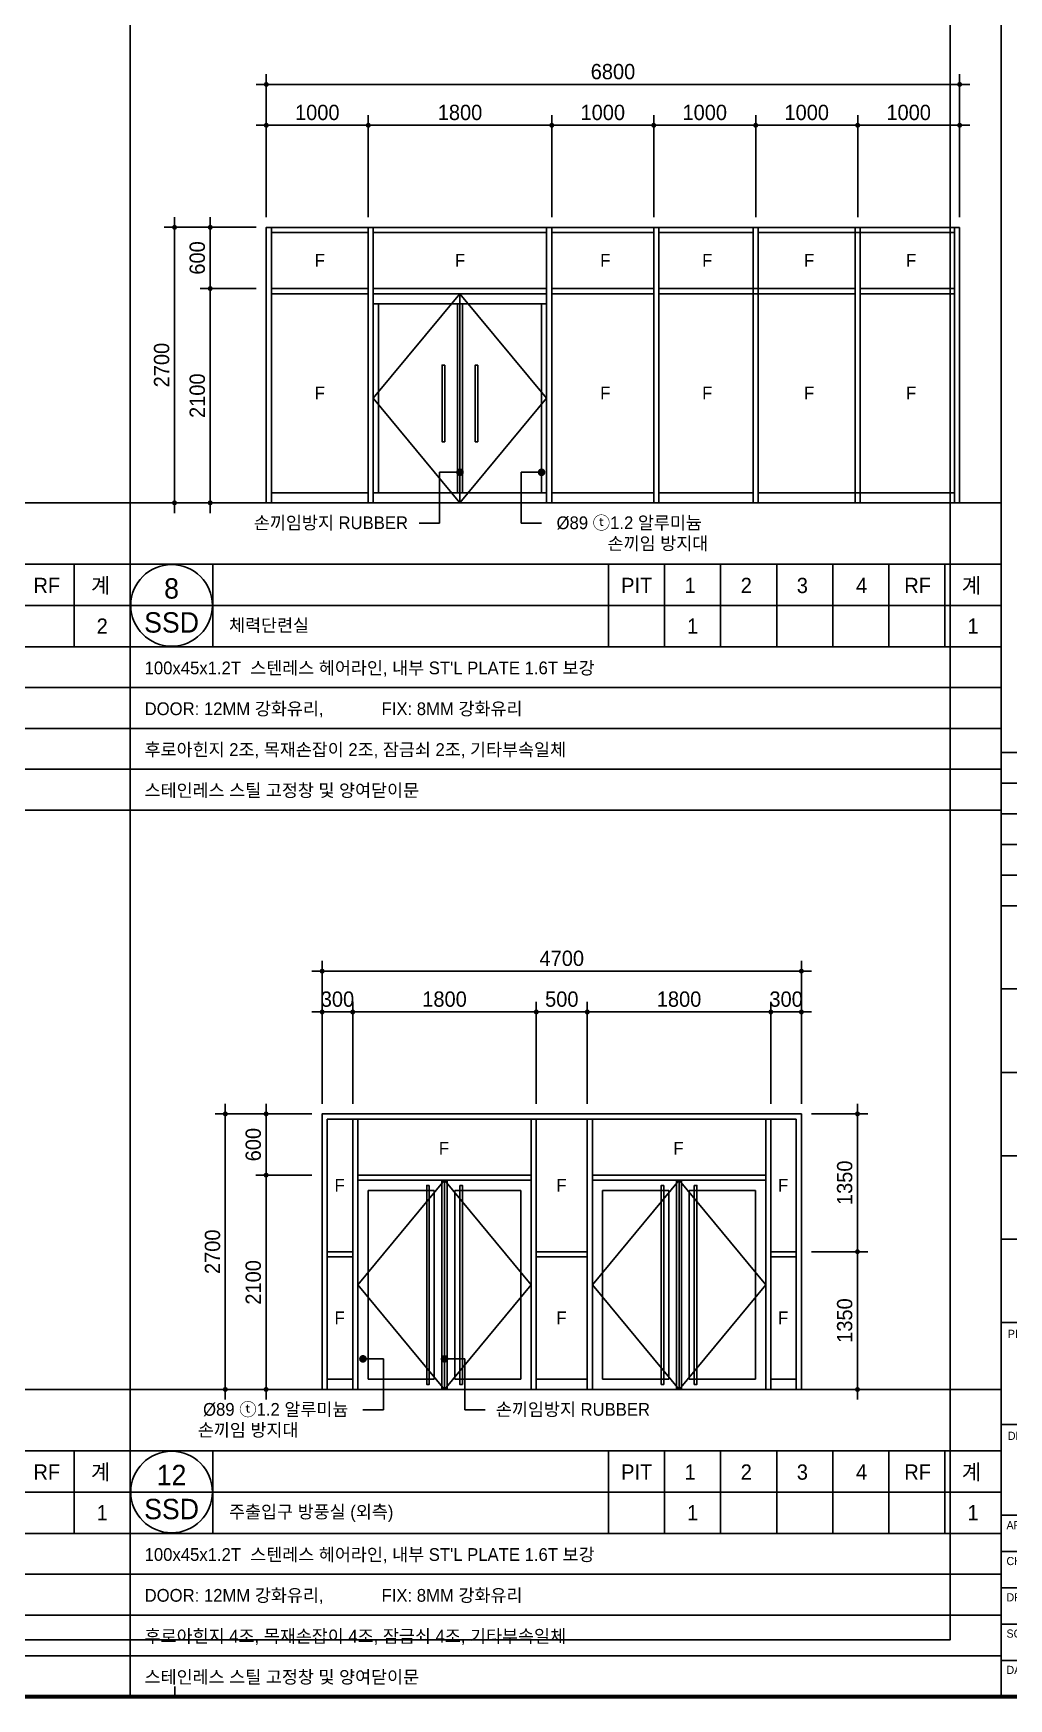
# Model space of a CAD drawing. Extents: x -25535497 to -25216507, y 8041684 to 8103002.
# Drawn here: x -25378057 to -25368491, y 8058811 to 8075131 of the extents above; entities that cross this region are included whole.
import ezdxf
from ezdxf.enums import TextEntityAlignment as Align

# ---------------------------------------------------------------- set-up
doc = ezdxf.new("R2010")
doc.units = 0
doc.header["$MEASUREMENT"] = 0
doc.linetypes.add('DASHDOT', pattern=[22, 20, -1, 0, -1])
doc.layers.get('Defpoints').update_dxf_attribs({"color": 45})
for name, color, linetype in [('0_form', 8, 'Continuous'), ('0_SYM', 7, 'Continuous'), ('A_WID', 4, 'Continuous'), ('DIM', 7, 'Continuous'), ('FIN', 6, 'Continuous'), ('KMS_SHEET$0$form', 7, 'Continuous'), ('KMS_SHEET$0$TEXT', 7, 'Continuous'), ('SHT', 7, 'Continuous'), ('SYM', 7, 'Continuous'), ('text', 7, 'Continuous')]:
    doc.layers.add(name, color=color, linetype=linetype)
doc.styles.add('KMS_SHEET$0$돋움', font='')
doc.styles.add('songdoh', font='')
doc.styles.add('돋움', font='')
doc.styles.get('KMS_SHEET$0$돋움').set_extended_font_data('Dotum')
doc.styles.get('songdoh').set_extended_font_data('Dotum')
doc.styles.get('돋움').set_extended_font_data('Dotum')
doc.dimstyles.new('DONGWOO', dxfattribs={"dimscale": 300, "dimtxt": 3, "dimasz": 1, "dimexe": 2, "dimexo": 2, "dimgap": 1, "dimtad": 1, "dimdec": 0, "dimzin": 11, "dimdsep": 46, "dimtxsty": 'songdoh', "dimblk": 'DOT-6', "dimcen": 2, "dimdle": 2, "dimclrd": 256, "dimclre": 256, "dimclrt": 3, "dimadec": 0, "dimazin": 0, "dimtfac": 1, "dimtdec": 0, "dimtix": 1, "dimtmove": 2, "dimatfit": 3, "dimldrblk": 'DOT', "dimfxl": 2, "dimtolj": 1, "dimtzin": 11, "dimarcsym": 0})

# ---------------------------------------------------------------- blocks, each defined once
blk = doc.blocks.new('KMS_SHEET$0$김천 도면폼(XR)')
at = {"color": 1}
blk.add_line((75242, 10507), (75242, 58666), dxfattribs=at)
for p, q in [((75242, 21666), (83232, 21666)), ((75242, 21066), (83232, 21066)), ((75242, 20466), (83232, 20466)), ((75242, 19866), (83232, 19866)), ((75242, 19266), (83232, 19266))]:
    blk.add_line(p, q)
at = {"color": 2}
blk.add_line((83232, 18666), (75242, 18666), dxfattribs=at)
at = {"color": 55}
blk.add_line((59055, 3218), (59055, 3380), dxfattribs=at)
at = {"color": 2, "const_width": 79.9}
blk.add_lwpolyline([(83232, 3182), (4501, 3182), (4501, 58666), (83232, 58666)], close=True, dxfattribs=at)
at = {"color": 2}
for points in [[(75242, 10507), (75242, 18666)], [(75242, 3182), (75242, 10507), (83232, 10507)], [(75242, 8509), (83232, 8509)], [(75242, 6734), (83232, 6734)]]:
    blk.add_lwpolyline(points, dxfattribs=at)
at = {"layer": 'Defpoints', "ltscale": 2}
blk.add_lwpolyline([(5500, 57780), (74243, 57780), (74243, 4293), (5500, 4293)], close=True, dxfattribs=at)
at = {"layer": 'KMS_SHEET$0$form', "color": 1}
for p, q in [((75242, 18666), (83232, 18666)), ((83232, 18666), (75242, 18666)), ((75242, 18666), (83232, 18666)), ((75242, 18666), (83232, 18666)), ((75242, 6023), (79148, 6023)), ((75242, 5313), (79148, 5313)), ((75242, 4603), (79148, 4603)), ((75242, 3893), (79148, 3893))]:
    blk.add_line(p, q, dxfattribs=at)
for points in [[(83232, 17035), (75242, 17035)], [(83232, 15403), (75242, 15403)], [(83232, 13771), (75242, 13771)], [(83232, 12139), (75242, 12139)]]:
    blk.add_lwpolyline(points, dxfattribs=at)
at = {"layer": 'KMS_SHEET$0$TEXT', "style": 'KMS_SHEET$0$돋움'}
for s, height, p in [('PROJECT TITLE', 159.81, (75375, 10205)), ('DRAWING TITLE', 159.81, (75375, 8208)), ('APPROVAL', 159.8, (75348, 6458)), ('CHECK', 159.8, (75348, 5757)), ('DRAWING', 159.8, (75348, 5047)), ('SCALE', 159.8, (75348, 4337)), ('DATE', 159.8, (75348, 3626))]:
    blk.add_text(s, height=height, dxfattribs=at).set_placement(p)
blk = doc.blocks.new('KMS_SHEET', base_point=(2746843.44, 1131951.81))
at = {"xscale": 0.0100119047570738, "yscale": 0.0100119047570738, "zscale": 0.0100119047570738}
blk.add_blockref('KMS_SHEET$0$김천 도면폼(XR)', (2746832.63, 1131939.2), dxfattribs=at)
blk = doc.blocks.new('창호표')
at = {"layer": '0_form', "color": 3}
for p, q in [((0, 278), (8540, 278)), ((0, -6000), (8540, -6000)), ((0, -8410), (8540, -8410))]:
    blk.add_line(p, q, dxfattribs=at)
at = {"layer": '0_form', "color": 7}
for p, q in [((0, 278), (0, -8410)), ((8540, 278), (8540, -8410)), ((4690, -6000), (4690, -6810)), ((5240, -6000), (5240, -6810)), ((5790, -6000), (5790, -6810)), ((6340, -6000), (6340, -6810)), ((6890, -6000), (6890, -6810)), ((7440, -6000), (7440, -6810)), ((7990, -6000), (7990, -6810)), ((0, -6405), (8540, -6405)), ((0, -6810), (8540, -6810)), ((0, -7210), (8540, -7210)), ((0, -7610), (8540, -7610)), ((0, -8010), (8540, -8010))]:
    blk.add_line(p, q, dxfattribs=at)
at = {"layer": '0_form', "color": 1, "linetype": 'DASHDOT'}
blk.add_line((0, -5400), (8540, -5400), dxfattribs=at)
at = {"layer": '0_form'}
blk.add_line((810, -6000), (810, -6810), dxfattribs=at)
at = {"layer": '0_form', "color": 3, "style": '돋움'}
for s, p in [('PIT', (4967, -6284)), ('4', (7172, -6284)), ('RF', (7722, -6284))]:
    blk.add_text(s, height=150, dxfattribs=at).set_placement(p, align=Align.CENTER)
for s, p in [('1', (5437, -6284)), ('2', (5987, -6284)), ('3', (6537, -6284)), ('계', (8155, -6284))]:
    blk.add_text(s, height=150, dxfattribs=at).set_placement(p)
blk = doc.blocks.new('DOOR')
at = {"color": 0}
blk.add_line((-44282, 44513), (-45482, 44513), dxfattribs=at)
at = {"color": 0, "linetype": 'Continuous'}
blk.add_circle((-44882, 44513), 600, dxfattribs=at)
at = {"layer": 'Defpoints', "style": '돋움', "width": 0.8}
blk.add_attdef('크기', text='', height=169, dxfattribs=at).set_placement((-44882, 44513), align=Align.MIDDLE_CENTER)
at = {"layer": 'SYM', "color": 3, "style": 'songdoh'}
for tag, p in [('번호', (-44882, 44763)), ('종류', (-44882, 44263))]:
    blk.add_attdef(tag, text='', height=300, dxfattribs=at).set_placement(p, align=Align.MIDDLE_CENTER)
blk = doc.blocks.new('_Dot')
at = {"color": 0, "linetype": 'ByBlock', "lineweight": -2}
blk.add_line((-0.5, 0), (-1, 0), dxfattribs=at)
at = {"color": 0, "linetype": 'ByBlock', "const_width": 0.5}
blk.add_lwpolyline([(-0.25, 0, 1), (0.25, 0, 1)], format="xyb", close=True, dxfattribs=at)
blk = doc.blocks.new('DOT-6')
at = {"layer": 'DIM', "color": 7, "ltscale": 0.5}
blk.add_line((2, 0), (-2, 0), dxfattribs=at)
at = {"layer": 'DIM', "color": 7, "ltscale": 0.5, "xscale": 0.9680000000043946, "yscale": 0.9680000000043946, "zscale": 0.9680000000043946}
blk.add_blockref('_Dot', (0, 0), dxfattribs=at)
blk = doc.blocks.new('*D113')
at = {"layer": 'Defpoints', "color": 0, "linetype": 'Continuous'}
for p in [(-25375774, 8063942), (-25375224, 8063942), (-25375224, 8061842)]:
    blk.add_point(p, dxfattribs=at)
at = {"layer": 'DIM', "linetype": 'Continuous', "lineweight": -2}
for p, q in [((-25375324, 8063942), (-25375874, 8063942)), ((-25375774, 8061892), (-25375774, 8063892)), ((-25375324, 8061842), (-25375874, 8061842))]:
    blk.add_line(p, q, dxfattribs=at)
at = {"layer": 'DIM', "linetype": 'Continuous', "lineweight": -2, "xscale": 50, "yscale": 50, "zscale": 50}
for p, rotation in [((-25375774, 8063942), 90), ((-25375774, 8061842), 270)]:
    blk.add_blockref('DOT-6', p, dxfattribs=dict(at, rotation=rotation))
at = {"layer": 'DIM', "color": 3, "linetype": 'Continuous', "insert": (-25375899, 8062891), "char_height": 150, "attachment_point": 5, "rotation": 90, "style": 'songdoh'}
blk.add_mtext('\\A1;2100', dxfattribs=at)
blk = doc.blocks.new('*D114')
at = {"layer": 'Defpoints', "color": 0, "linetype": 'Continuous'}
for p in [(-25375774, 8064542), (-25375224, 8064542), (-25375224, 8063942)]:
    blk.add_point(p, dxfattribs=at)
at = {"layer": 'DIM', "linetype": 'Continuous', "lineweight": -2}
for p, q in [((-25375324, 8064542), (-25375874, 8064542)), ((-25375774, 8063992), (-25375774, 8064492)), ((-25375324, 8063942), (-25375874, 8063942))]:
    blk.add_line(p, q, dxfattribs=at)
at = {"layer": 'DIM', "linetype": 'Continuous', "lineweight": -2, "xscale": 50, "yscale": 50, "zscale": 50}
for p, rotation in [((-25375774, 8064542), 90), ((-25375774, 8063942), 270)]:
    blk.add_blockref('DOT-6', p, dxfattribs=dict(at, rotation=rotation))
at = {"layer": 'DIM', "color": 3, "linetype": 'Continuous', "insert": (-25375899, 8064241), "char_height": 150, "attachment_point": 5, "rotation": 90, "style": 'songdoh'}
blk.add_mtext('\\A1;600', dxfattribs=at)
blk = doc.blocks.new('*D115')
at = {"layer": 'Defpoints', "color": 0, "linetype": 'Continuous'}
for p in [(-25376174, 8064542), (-25375224, 8064542), (-25375224, 8061842)]:
    blk.add_point(p, dxfattribs=at)
at = {"layer": 'DIM', "linetype": 'Continuous', "lineweight": -2}
for p, q in [((-25375324, 8064542), (-25376274, 8064542)), ((-25376174, 8061892), (-25376174, 8064492)), ((-25375324, 8061842), (-25376274, 8061842))]:
    blk.add_line(p, q, dxfattribs=at)
at = {"layer": 'DIM', "linetype": 'Continuous', "lineweight": -2, "xscale": 50, "yscale": 50, "zscale": 50}
for p, rotation in [((-25376174, 8064542), 90), ((-25376174, 8061842), 270)]:
    blk.add_blockref('DOT-6', p, dxfattribs=dict(at, rotation=rotation))
at = {"layer": 'DIM', "color": 3, "linetype": 'Continuous', "insert": (-25376299, 8063191), "char_height": 150, "attachment_point": 5, "rotation": 90, "style": 'songdoh'}
blk.add_mtext('\\A1;2700', dxfattribs=at)
blk = doc.blocks.new('*D116')
at = {"layer": 'Defpoints', "color": 0, "linetype": 'Continuous'}
for p in [(-25375224, 8065541), (-25375224, 8064541), (-25374924, 8064541)]:
    blk.add_point(p, dxfattribs=at)
at = {"layer": 'DIM', "linetype": 'Continuous', "lineweight": -2}
for p, q in [((-25375224, 8064641), (-25375224, 8065641)), ((-25374924, 8064641), (-25374924, 8065641)), ((-25375274, 8065541), (-25375324, 8065541)), ((-25374924, 8065541), (-25375224, 8065541)), ((-25374874, 8065541), (-25374824, 8065541))]:
    blk.add_line(p, q, dxfattribs=at)
at = {"layer": 'DIM', "linetype": 'Continuous', "lineweight": -2, "xscale": 50, "yscale": 50, "zscale": 50}
blk.add_blockref('DOT-6', (-25375224, 8065541), dxfattribs=at)
at = {"layer": 'DIM', "linetype": 'Continuous', "lineweight": -2, "xscale": 50, "yscale": 50, "zscale": 50, "rotation": 180}
blk.add_blockref('DOT-6', (-25374924, 8065541), dxfattribs=at)
at = {"layer": 'DIM', "color": 3, "linetype": 'Continuous', "insert": (-25375074, 8065666), "char_height": 150, "attachment_point": 5, "style": 'songdoh'}
blk.add_mtext('\\A1;300', dxfattribs=at)
blk = doc.blocks.new('*D117')
at = {"layer": 'Defpoints', "color": 0, "linetype": 'Continuous'}
for p in [(-25374924, 8065541), (-25374924, 8064541), (-25373124, 8064541)]:
    blk.add_point(p, dxfattribs=at)
at = {"layer": 'DIM', "linetype": 'Continuous', "lineweight": -2}
for p, q in [((-25374924, 8064641), (-25374924, 8065641)), ((-25373124, 8064641), (-25373124, 8065641)), ((-25373174, 8065541), (-25374874, 8065541))]:
    blk.add_line(p, q, dxfattribs=at)
at = {"layer": 'DIM', "linetype": 'Continuous', "lineweight": -2, "xscale": 50, "yscale": 50, "zscale": 50, "rotation": 180}
blk.add_blockref('DOT-6', (-25374924, 8065541), dxfattribs=at)
at = {"layer": 'DIM', "linetype": 'Continuous', "lineweight": -2, "xscale": 50, "yscale": 50, "zscale": 50}
blk.add_blockref('DOT-6', (-25373124, 8065541), dxfattribs=at)
at = {"layer": 'DIM', "color": 3, "linetype": 'Continuous', "insert": (-25374024, 8065666), "char_height": 150, "attachment_point": 5, "style": 'songdoh'}
blk.add_mtext('\\A1;1800', dxfattribs=at)
blk = doc.blocks.new('*D118')
at = {"layer": 'Defpoints', "color": 0, "linetype": 'Continuous'}
for p in [(-25372624, 8065541), (-25373124, 8064541), (-25372624, 8064541)]:
    blk.add_point(p, dxfattribs=at)
at = {"layer": 'DIM', "linetype": 'Continuous', "lineweight": -2}
for p, q in [((-25373124, 8064641), (-25373124, 8065641)), ((-25372624, 8064641), (-25372624, 8065641)), ((-25373074, 8065541), (-25372674, 8065541))]:
    blk.add_line(p, q, dxfattribs=at)
at = {"layer": 'DIM', "linetype": 'Continuous', "lineweight": -2, "xscale": 50, "yscale": 50, "zscale": 50, "rotation": 180}
blk.add_blockref('DOT-6', (-25373124, 8065541), dxfattribs=at)
at = {"layer": 'DIM', "linetype": 'Continuous', "lineweight": -2, "xscale": 50, "yscale": 50, "zscale": 50}
blk.add_blockref('DOT-6', (-25372624, 8065541), dxfattribs=at)
at = {"layer": 'DIM', "color": 3, "linetype": 'Continuous', "insert": (-25372874, 8065666), "char_height": 150, "attachment_point": 5, "style": 'songdoh'}
blk.add_mtext('\\A1;500', dxfattribs=at)
blk = doc.blocks.new('*D119')
at = {"layer": 'Defpoints', "color": 0, "linetype": 'Continuous'}
for p in [(-25375224, 8065941), (-25375224, 8064541), (-25370524, 8064541)]:
    blk.add_point(p, dxfattribs=at)
at = {"layer": 'DIM', "linetype": 'Continuous', "lineweight": -2}
for p, q in [((-25375224, 8064641), (-25375224, 8066041)), ((-25370574, 8065941), (-25375174, 8065941)), ((-25370524, 8064641), (-25370524, 8066041))]:
    blk.add_line(p, q, dxfattribs=at)
at = {"layer": 'DIM', "linetype": 'Continuous', "lineweight": -2, "xscale": 50, "yscale": 50, "zscale": 50, "rotation": 180}
blk.add_blockref('DOT-6', (-25375224, 8065941), dxfattribs=at)
at = {"layer": 'DIM', "linetype": 'Continuous', "lineweight": -2, "xscale": 50, "yscale": 50, "zscale": 50}
blk.add_blockref('DOT-6', (-25370524, 8065941), dxfattribs=at)
at = {"layer": 'DIM', "color": 3, "linetype": 'Continuous', "insert": (-25372874, 8066066), "char_height": 150, "attachment_point": 5, "style": 'songdoh'}
blk.add_mtext('\\A1;4700', dxfattribs=at)
blk = doc.blocks.new('*D120')
at = {"layer": 'Defpoints', "color": 0, "linetype": 'Continuous'}
for p in [(-25370524, 8065541), (-25370824, 8064541), (-25370524, 8064541)]:
    blk.add_point(p, dxfattribs=at)
at = {"layer": 'DIM', "linetype": 'Continuous', "lineweight": -2}
for p, q in [((-25370824, 8064641), (-25370824, 8065641)), ((-25370524, 8064641), (-25370524, 8065641)), ((-25370874, 8065541), (-25370924, 8065541)), ((-25370824, 8065541), (-25370524, 8065541)), ((-25370474, 8065541), (-25370424, 8065541))]:
    blk.add_line(p, q, dxfattribs=at)
at = {"layer": 'DIM', "linetype": 'Continuous', "lineweight": -2, "xscale": 50, "yscale": 50, "zscale": 50}
blk.add_blockref('DOT-6', (-25370824, 8065541), dxfattribs=at)
at = {"layer": 'DIM', "linetype": 'Continuous', "lineweight": -2, "xscale": 50, "yscale": 50, "zscale": 50, "rotation": 180}
blk.add_blockref('DOT-6', (-25370524, 8065541), dxfattribs=at)
at = {"layer": 'DIM', "color": 3, "linetype": 'Continuous', "insert": (-25370674, 8065666), "char_height": 150, "attachment_point": 5, "style": 'songdoh'}
blk.add_mtext('\\A1;300', dxfattribs=at)
blk = doc.blocks.new('*D121')
at = {"layer": 'Defpoints', "color": 0, "linetype": 'Continuous'}
for p in [(-25370824, 8065541), (-25372624, 8064541), (-25370824, 8064541)]:
    blk.add_point(p, dxfattribs=at)
at = {"layer": 'DIM', "linetype": 'Continuous', "lineweight": -2}
for p, q in [((-25372624, 8064641), (-25372624, 8065641)), ((-25370824, 8064641), (-25370824, 8065641)), ((-25372574, 8065541), (-25370874, 8065541))]:
    blk.add_line(p, q, dxfattribs=at)
at = {"layer": 'DIM', "linetype": 'Continuous', "lineweight": -2, "xscale": 50, "yscale": 50, "zscale": 50, "rotation": 180}
blk.add_blockref('DOT-6', (-25372624, 8065541), dxfattribs=at)
at = {"layer": 'DIM', "linetype": 'Continuous', "lineweight": -2, "xscale": 50, "yscale": 50, "zscale": 50}
blk.add_blockref('DOT-6', (-25370824, 8065541), dxfattribs=at)
at = {"layer": 'DIM', "color": 3, "linetype": 'Continuous', "insert": (-25371724, 8065666), "char_height": 150, "attachment_point": 5, "style": 'songdoh'}
blk.add_mtext('\\A1;1800', dxfattribs=at)
blk = doc.blocks.new('*D122')
at = {"layer": 'Defpoints', "color": 0, "linetype": 'Continuous'}
for p in [(-25370524, 8063192), (-25369974, 8063192), (-25370525, 8061842)]:
    blk.add_point(p, dxfattribs=at)
at = {"layer": 'DIM', "linetype": 'Continuous', "lineweight": -2}
for p, q in [((-25370424, 8063192), (-25369874, 8063192)), ((-25369974, 8061892), (-25369974, 8063142)), ((-25370425, 8061842), (-25369874, 8061842))]:
    blk.add_line(p, q, dxfattribs=at)
at = {"layer": 'DIM', "linetype": 'Continuous', "lineweight": -2, "xscale": 50, "yscale": 50, "zscale": 50}
for p, rotation in [((-25369974, 8063192), 90), ((-25369974, 8061842), 270)]:
    blk.add_blockref('DOT-6', p, dxfattribs=dict(at, rotation=rotation))
at = {"layer": 'DIM', "color": 3, "linetype": 'Continuous', "insert": (-25370099, 8062517), "char_height": 150, "attachment_point": 5, "rotation": 90, "style": 'songdoh'}
blk.add_mtext('\\A1;1350', dxfattribs=at)
blk = doc.blocks.new('*D123')
at = {"layer": 'Defpoints', "color": 0, "linetype": 'Continuous'}
for p in [(-25370524, 8064542), (-25369974, 8064542), (-25370524, 8063192)]:
    blk.add_point(p, dxfattribs=at)
at = {"layer": 'DIM', "linetype": 'Continuous', "lineweight": -2}
for p, q in [((-25370424, 8064542), (-25369874, 8064542)), ((-25369974, 8063242), (-25369974, 8064492)), ((-25370424, 8063192), (-25369874, 8063192))]:
    blk.add_line(p, q, dxfattribs=at)
at = {"layer": 'DIM', "linetype": 'Continuous', "lineweight": -2, "xscale": 50, "yscale": 50, "zscale": 50}
for p, rotation in [((-25369974, 8064542), 90), ((-25369974, 8063192), 270)]:
    blk.add_blockref('DOT-6', p, dxfattribs=dict(at, rotation=rotation))
at = {"layer": 'DIM', "color": 3, "linetype": 'Continuous', "insert": (-25370099, 8063867), "char_height": 150, "attachment_point": 5, "rotation": 90, "style": 'songdoh'}
blk.add_mtext('\\A1;1350', dxfattribs=at)
blk = doc.blocks.new('*D159')
at = {"layer": 'Defpoints', "color": 0, "linetype": 'Continuous'}
for p in [(-25368972, 8074630), (-25375772, 8073230), (-25368972, 8073230)]:
    blk.add_point(p, dxfattribs=at)
at = {"layer": 'DIM', "linetype": 'Continuous', "lineweight": -2}
for p, q in [((-25375772, 8073330), (-25375772, 8074730)), ((-25368972, 8073330), (-25368972, 8074730)), ((-25375722, 8074630), (-25369022, 8074630))]:
    blk.add_line(p, q, dxfattribs=at)
at = {"layer": 'DIM', "linetype": 'Continuous', "lineweight": -2, "xscale": 50, "yscale": 50, "zscale": 50, "rotation": 180}
blk.add_blockref('DOT-6', (-25375772, 8074630), dxfattribs=at)
at = {"layer": 'DIM', "linetype": 'Continuous', "lineweight": -2, "xscale": 50, "yscale": 50, "zscale": 50}
blk.add_blockref('DOT-6', (-25368972, 8074630), dxfattribs=at)
at = {"layer": 'DIM', "color": 3, "linetype": 'Continuous', "insert": (-25372372, 8074755), "char_height": 150, "attachment_point": 5, "style": 'songdoh'}
blk.add_mtext('\\A1;6800', dxfattribs=at)
blk = doc.blocks.new('*D160')
at = {"layer": 'Defpoints', "color": 0, "linetype": 'Continuous'}
for p in [(-25375772, 8074230), (-25375772, 8073230), (-25374772, 8073230)]:
    blk.add_point(p, dxfattribs=at)
at = {"layer": 'DIM', "linetype": 'Continuous', "lineweight": -2}
for p, q in [((-25375772, 8073330), (-25375772, 8074330)), ((-25374822, 8074230), (-25375722, 8074230)), ((-25374772, 8073330), (-25374772, 8074330))]:
    blk.add_line(p, q, dxfattribs=at)
at = {"layer": 'DIM', "linetype": 'Continuous', "lineweight": -2, "xscale": 50, "yscale": 50, "zscale": 50, "rotation": 180}
blk.add_blockref('DOT-6', (-25375772, 8074230), dxfattribs=at)
at = {"layer": 'DIM', "linetype": 'Continuous', "lineweight": -2, "xscale": 50, "yscale": 50, "zscale": 50}
blk.add_blockref('DOT-6', (-25374772, 8074230), dxfattribs=at)
at = {"layer": 'DIM', "color": 3, "linetype": 'Continuous', "insert": (-25375272, 8074355), "char_height": 150, "attachment_point": 5, "style": 'songdoh'}
blk.add_mtext('\\A1;1000', dxfattribs=at)
blk = doc.blocks.new('*D161')
at = {"layer": 'Defpoints', "color": 0, "linetype": 'Continuous'}
for p in [(-25374772, 8074230), (-25374772, 8073230), (-25372972, 8073230)]:
    blk.add_point(p, dxfattribs=at)
at = {"layer": 'DIM', "linetype": 'Continuous', "lineweight": -2}
for p, q in [((-25374772, 8073330), (-25374772, 8074330)), ((-25373022, 8074230), (-25374722, 8074230)), ((-25372972, 8073330), (-25372972, 8074330))]:
    blk.add_line(p, q, dxfattribs=at)
at = {"layer": 'DIM', "linetype": 'Continuous', "lineweight": -2, "xscale": 50, "yscale": 50, "zscale": 50, "rotation": 180}
blk.add_blockref('DOT-6', (-25374772, 8074230), dxfattribs=at)
at = {"layer": 'DIM', "linetype": 'Continuous', "lineweight": -2, "xscale": 50, "yscale": 50, "zscale": 50}
blk.add_blockref('DOT-6', (-25372972, 8074230), dxfattribs=at)
at = {"layer": 'DIM', "color": 3, "linetype": 'Continuous', "insert": (-25373872, 8074355), "char_height": 150, "attachment_point": 5, "style": 'songdoh'}
blk.add_mtext('\\A1;1800', dxfattribs=at)
blk = doc.blocks.new('*D162')
at = {"layer": 'Defpoints', "color": 0, "linetype": 'Continuous'}
for p in [(-25371972, 8074230), (-25372972, 8073230), (-25371972, 8073230)]:
    blk.add_point(p, dxfattribs=at)
at = {"layer": 'DIM', "linetype": 'Continuous', "lineweight": -2}
for p, q in [((-25372972, 8073330), (-25372972, 8074330)), ((-25372922, 8074230), (-25372022, 8074230)), ((-25371972, 8073330), (-25371972, 8074330))]:
    blk.add_line(p, q, dxfattribs=at)
at = {"layer": 'DIM', "linetype": 'Continuous', "lineweight": -2, "xscale": 50, "yscale": 50, "zscale": 50, "rotation": 180}
blk.add_blockref('DOT-6', (-25372972, 8074230), dxfattribs=at)
at = {"layer": 'DIM', "linetype": 'Continuous', "lineweight": -2, "xscale": 50, "yscale": 50, "zscale": 50}
blk.add_blockref('DOT-6', (-25371972, 8074230), dxfattribs=at)
at = {"layer": 'DIM', "color": 3, "linetype": 'Continuous', "insert": (-25372472, 8074355), "char_height": 150, "attachment_point": 5, "style": 'songdoh'}
blk.add_mtext('\\A1;1000', dxfattribs=at)
blk = doc.blocks.new('*D163')
at = {"layer": 'Defpoints', "color": 0, "linetype": 'Continuous'}
for p in [(-25376322, 8072630), (-25375772, 8072630), (-25375772, 8070530)]:
    blk.add_point(p, dxfattribs=at)
at = {"layer": 'DIM', "linetype": 'Continuous', "lineweight": -2}
for p, q in [((-25375872, 8072630), (-25376422, 8072630)), ((-25376322, 8070580), (-25376322, 8072580)), ((-25375872, 8070530), (-25376422, 8070530))]:
    blk.add_line(p, q, dxfattribs=at)
at = {"layer": 'DIM', "linetype": 'Continuous', "lineweight": -2, "xscale": 50, "yscale": 50, "zscale": 50}
for p, rotation in [((-25376322, 8072630), 90), ((-25376322, 8070530), 270)]:
    blk.add_blockref('DOT-6', p, dxfattribs=dict(at, rotation=rotation))
at = {"layer": 'DIM', "color": 3, "linetype": 'Continuous', "insert": (-25376448, 8071580), "char_height": 150, "attachment_point": 5, "rotation": 90, "style": 'songdoh'}
blk.add_mtext('\\A1;2100', dxfattribs=at)
blk = doc.blocks.new('*D164')
at = {"layer": 'Defpoints', "color": 0, "linetype": 'Continuous'}
for p in [(-25376322, 8073230), (-25375772, 8073230), (-25375772, 8072630)]:
    blk.add_point(p, dxfattribs=at)
at = {"layer": 'DIM', "linetype": 'Continuous', "lineweight": -2}
for p, q in [((-25375872, 8073230), (-25376422, 8073230)), ((-25376322, 8072680), (-25376322, 8073180)), ((-25375872, 8072630), (-25376422, 8072630))]:
    blk.add_line(p, q, dxfattribs=at)
at = {"layer": 'DIM', "linetype": 'Continuous', "lineweight": -2, "xscale": 50, "yscale": 50, "zscale": 50}
for p, rotation in [((-25376322, 8073230), 90), ((-25376322, 8072630), 270)]:
    blk.add_blockref('DOT-6', p, dxfattribs=dict(at, rotation=rotation))
at = {"layer": 'DIM', "color": 3, "linetype": 'Continuous', "insert": (-25376448, 8072930), "char_height": 150, "attachment_point": 5, "rotation": 90, "style": 'songdoh'}
blk.add_mtext('\\A1;600', dxfattribs=at)
blk = doc.blocks.new('*D165')
at = {"layer": 'Defpoints', "color": 0, "linetype": 'Continuous'}
for p in [(-25371972, 8074230), (-25371972, 8073230), (-25370972, 8073230)]:
    blk.add_point(p, dxfattribs=at)
at = {"layer": 'DIM', "linetype": 'Continuous', "lineweight": -2}
for p, q in [((-25371972, 8073330), (-25371972, 8074330)), ((-25371022, 8074230), (-25371922, 8074230)), ((-25370972, 8073330), (-25370972, 8074330))]:
    blk.add_line(p, q, dxfattribs=at)
at = {"layer": 'DIM', "linetype": 'Continuous', "lineweight": -2, "xscale": 50, "yscale": 50, "zscale": 50, "rotation": 180}
blk.add_blockref('DOT-6', (-25371972, 8074230), dxfattribs=at)
at = {"layer": 'DIM', "linetype": 'Continuous', "lineweight": -2, "xscale": 50, "yscale": 50, "zscale": 50}
blk.add_blockref('DOT-6', (-25370972, 8074230), dxfattribs=at)
at = {"layer": 'DIM', "color": 3, "linetype": 'Continuous', "insert": (-25371472, 8074355), "char_height": 150, "attachment_point": 5, "style": 'songdoh'}
blk.add_mtext('\\A1;1000', dxfattribs=at)
blk = doc.blocks.new('*D166')
at = {"layer": 'Defpoints', "color": 0, "linetype": 'Continuous'}
for p in [(-25370972, 8074230), (-25370972, 8073230), (-25369972, 8073230)]:
    blk.add_point(p, dxfattribs=at)
at = {"layer": 'DIM', "linetype": 'Continuous', "lineweight": -2}
for p, q in [((-25370972, 8073330), (-25370972, 8074330)), ((-25370022, 8074230), (-25370922, 8074230)), ((-25369972, 8073330), (-25369972, 8074330))]:
    blk.add_line(p, q, dxfattribs=at)
at = {"layer": 'DIM', "linetype": 'Continuous', "lineweight": -2, "xscale": 50, "yscale": 50, "zscale": 50, "rotation": 180}
blk.add_blockref('DOT-6', (-25370972, 8074230), dxfattribs=at)
at = {"layer": 'DIM', "linetype": 'Continuous', "lineweight": -2, "xscale": 50, "yscale": 50, "zscale": 50}
blk.add_blockref('DOT-6', (-25369972, 8074230), dxfattribs=at)
at = {"layer": 'DIM', "color": 3, "linetype": 'Continuous', "insert": (-25370472, 8074355), "char_height": 150, "attachment_point": 5, "style": 'songdoh'}
blk.add_mtext('\\A1;1000', dxfattribs=at)
blk = doc.blocks.new('*D167')
at = {"layer": 'Defpoints', "color": 0, "linetype": 'Continuous'}
for p in [(-25368972, 8074230), (-25369972, 8073230), (-25368972, 8073230)]:
    blk.add_point(p, dxfattribs=at)
at = {"layer": 'DIM', "linetype": 'Continuous', "lineweight": -2}
for p, q in [((-25369972, 8073330), (-25369972, 8074330)), ((-25369922, 8074230), (-25369022, 8074230)), ((-25368972, 8073330), (-25368972, 8074330))]:
    blk.add_line(p, q, dxfattribs=at)
at = {"layer": 'DIM', "linetype": 'Continuous', "lineweight": -2, "xscale": 50, "yscale": 50, "zscale": 50, "rotation": 180}
blk.add_blockref('DOT-6', (-25369972, 8074230), dxfattribs=at)
at = {"layer": 'DIM', "linetype": 'Continuous', "lineweight": -2, "xscale": 50, "yscale": 50, "zscale": 50}
blk.add_blockref('DOT-6', (-25368972, 8074230), dxfattribs=at)
at = {"layer": 'DIM', "color": 3, "linetype": 'Continuous', "insert": (-25369472, 8074355), "char_height": 150, "attachment_point": 5, "style": 'songdoh'}
blk.add_mtext('\\A1;1000', dxfattribs=at)
blk = doc.blocks.new('*D168')
at = {"layer": 'Defpoints', "color": 0, "linetype": 'Continuous'}
for p in [(-25376672, 8073230), (-25375772, 8073230), (-25375772, 8070530)]:
    blk.add_point(p, dxfattribs=at)
at = {"layer": 'DIM', "linetype": 'Continuous', "lineweight": -2}
for p, q in [((-25375872, 8073230), (-25376772, 8073230)), ((-25376672, 8070580), (-25376672, 8073180)), ((-25375872, 8070530), (-25376772, 8070530))]:
    blk.add_line(p, q, dxfattribs=at)
at = {"layer": 'DIM', "linetype": 'Continuous', "lineweight": -2, "xscale": 50, "yscale": 50, "zscale": 50}
for p, rotation in [((-25376672, 8073230), 90), ((-25376672, 8070530), 270)]:
    blk.add_blockref('DOT-6', p, dxfattribs=dict(at, rotation=rotation))
at = {"layer": 'DIM', "color": 3, "linetype": 'Continuous', "insert": (-25376798, 8071880), "char_height": 150, "attachment_point": 5, "rotation": 90, "style": 'songdoh'}
blk.add_mtext('\\A1;2700', dxfattribs=at)

msp = doc.modelspace()

# ---------------------------------------------------------------- linework, layer by layer
at = {"ltscale": 4}
for points in [[(-25368972.5, 8073229.6), (-25375772.5, 8073229.6), (-25375772.5, 8070529.6), (-25368972.5, 8070529.6)], [(-25375224.1, 8064541.5), (-25370524.1, 8064541.5), (-25370524.1, 8061841.5), (-25375224.1, 8061841.5)]]:
    msp.add_lwpolyline(points, close=True, dxfattribs=at)
at = {"layer": 'A_WID'}
for p, q in [((-25368972.5, 8073229.6), (-25375772.5, 8073229.6)), ((-25375772.5, 8070529.6), (-25375772.5, 8073229.6)), ((-25375722.5, 8070529.6), (-25375722.5, 8073229.6)), ((-25375722.5, 8073179.6), (-25374772.5, 8073179.6)), ((-25374772.5, 8073229.6), (-25374772.5, 8070529.6)), ((-25374722.5, 8070529.6), (-25374722.5, 8073229.6)), ((-25374722.5, 8073179.6), (-25373022.5, 8073179.6)), ((-25373022.5, 8073229.6), (-25373022.5, 8070529.6)), ((-25373022.5, 8073229.6), (-25373022.5, 8070529.6)), ((-25372972.5, 8073229.6), (-25372972.5, 8070529.6)), ((-25372972.5, 8070529.6), (-25372972.5, 8073229.6)), ((-25371972.5, 8073179.6), (-25372972.5, 8073179.6)), ((-25370997.5, 8073179.6), (-25371922.5, 8073179.6)), ((-25369022.5, 8073179.6), (-25370947.5, 8073179.6)), ((-25369022.5, 8070529.6), (-25369022.5, 8073229.6)), ((-25368972.5, 8070529.6), (-25368972.5, 8073229.6)), ((-25375722.5, 8072629.6), (-25374772.5, 8072629.6)), ((-25374722.5, 8072629.6), (-25373022.5, 8072629.6)), ((-25371972.5, 8072629.6), (-25372972.5, 8072629.6)), ((-25369997.5, 8072629.6), (-25371922.5, 8072629.6)), ((-25369022.5, 8072629.6), (-25369947.5, 8072629.6)), ((-25374772.5, 8072579.6), (-25375722.5, 8072579.6)), ((-25373022.5, 8072579.6), (-25374722.5, 8072579.6)), ((-25374722.5, 8072479.6), (-25373022.5, 8072479.6)), ((-25373872.5, 8072579.6), (-25373872.5, 8070529.6)), ((-25371972.5, 8072579.6), (-25372972.5, 8072579.6)), ((-25369997.5, 8072579.6), (-25371922.5, 8072579.6)), ((-25369022.5, 8072579.6), (-25369947.5, 8072579.6)), ((-25375722.5, 8070629.6), (-25374772.5, 8070629.6)), ((-25374722.5, 8070629.6), (-25373022.5, 8070629.6)), ((-25371972.5, 8070629.6), (-25372972.5, 8070629.6)), ((-25370997.5, 8070629.6), (-25371922.5, 8070629.6)), ((-25369022.5, 8070629.6), (-25370947.5, 8070629.6)), ((-25375772.5, 8070529.6), (-25368972.5, 8070529.6)), ((-25370574.1, 8064491.5), (-25375174.1, 8064491.5)), ((-25375174.1, 8064491.5), (-25375174.1, 8061841.5)), ((-25374924.1, 8064491.5), (-25374924.1, 8061841.5)), ((-25374874.1, 8064491.5), (-25374874.1, 8061841.5)), ((-25373174.1, 8064491.5), (-25373174.1, 8061841.5)), ((-25373124.1, 8064491.5), (-25373124.1, 8061841.5)), ((-25372624.1, 8064491.5), (-25372624.1, 8061841.5)), ((-25372574.1, 8064491.5), (-25372574.1, 8061841.5)), ((-25370874.1, 8064491.5), (-25370874.1, 8061841.5)), ((-25370824.1, 8064491.5), (-25370824.1, 8061841.5)), ((-25370574.1, 8061841.5), (-25370574.1, 8064491.5)), ((-25374874.1, 8063941.5), (-25373174.1, 8063941.5)), ((-25372574.1, 8063941.5), (-25370874.1, 8063941.5)), ((-25374874.1, 8063891.5), (-25373174.1, 8063891.5)), ((-25374774.1, 8063791.5), (-25374124.1, 8063791.5)), ((-25374774.1, 8063791.5), (-25374774.1, 8061941.5)), ((-25374124.1, 8063791.5), (-25374124.1, 8061941.5)), ((-25374024.1, 8063891.5), (-25374024.1, 8061841.5)), ((-25373924.1, 8063791.5), (-25373924.1, 8061941.5)), ((-25373924.1, 8063791.5), (-25373274.1, 8063791.5)), ((-25373274.1, 8063791.5), (-25373274.1, 8061941.5)), ((-25372574.1, 8063891.5), (-25370874.1, 8063891.5)), ((-25372474.1, 8063791.5), (-25371824.1, 8063791.5)), ((-25372474.1, 8063791.5), (-25372474.1, 8061941.5)), ((-25371824.1, 8063791.5), (-25371824.1, 8061941.5)), ((-25371724.1, 8063891.5), (-25371724.1, 8061841.5)), ((-25371624.1, 8063791.5), (-25371624.1, 8061941.5)), ((-25371624.1, 8063791.5), (-25370974.1, 8063791.5)), ((-25370974.1, 8063791.5), (-25370974.1, 8061941.5)), ((-25375174.1, 8061941.5), (-25374924.1, 8061941.5)), ((-25374774.1, 8061941.5), (-25374124.1, 8061941.5)), ((-25373924.1, 8061941.5), (-25373274.1, 8061941.5)), ((-25373124.1, 8061941.5), (-25372624.1, 8061941.5)), ((-25372474.1, 8061941.5), (-25371824.1, 8061941.5)), ((-25371624.1, 8061941.5), (-25370974.1, 8061941.5)), ((-25370824.1, 8061941.5), (-25370574.1, 8061941.5))]:
    msp.add_line(p, q, dxfattribs=at)
at = {"layer": 'A_WID', "ltscale": 4}
for p, q in [((-25371972.5, 8073229.6), (-25371972.5, 8070529.6)), ((-25371922.5, 8073229.6), (-25371922.5, 8070529.6)), ((-25370997.5, 8073229.6), (-25370997.5, 8070529.6)), ((-25370947.5, 8073229.6), (-25370947.5, 8070529.6)), ((-25369997.5, 8073229.6), (-25369997.5, 8070529.6)), ((-25369947.5, 8073229.6), (-25369947.5, 8070529.6)), ((-25374924.1, 8063191.5), (-25375174.1, 8063191.5)), ((-25374924.1, 8063141.5), (-25375174.1, 8063141.5)), ((-25372624.1, 8063191.5), (-25373124.1, 8063191.5)), ((-25372624.1, 8063141.5), (-25373124.1, 8063141.5)), ((-25370574.1, 8063191.5), (-25370824.1, 8063191.5)), ((-25370574.1, 8063141.5), (-25370824.1, 8063141.5))]:
    msp.add_line(p, q, dxfattribs=at)
at = {"layer": 'A_WID', "color": 9}
for p, q in [((-25374672.5, 8072479.6), (-25374672.5, 8070629.6)), ((-25373897.5, 8072479.6), (-25373897.5, 8070629.6)), ((-25373847.5, 8072479.6), (-25373847.5, 8070629.6)), ((-25373072.5, 8072479.6), (-25373072.5, 8070629.6)), ((-25374049.1, 8063891.5), (-25374049.1, 8061841.5)), ((-25373999.1, 8063891.5), (-25373999.1, 8061841.5)), ((-25371749.1, 8063891.5), (-25371749.1, 8061841.5)), ((-25371699.1, 8063891.5), (-25371699.1, 8061841.5))]:
    msp.add_line(p, q, dxfattribs=at)
at = {"layer": 'A_WID', "color": 8}
for p, q in [((-25374024.1, 8063891.5), (-25374874.1, 8062866.5)), ((-25374024.1, 8063891.5), (-25373174.1, 8062866.5)), ((-25371724.1, 8063891.5), (-25372574.1, 8062866.5)), ((-25371724.1, 8063891.5), (-25370874.1, 8062866.5)), ((-25374874.1, 8062866.5), (-25374024.1, 8061841.5)), ((-25373174.1, 8062866.5), (-25374024.1, 8061841.5)), ((-25372574.1, 8062866.5), (-25371724.1, 8061841.5)), ((-25370874.1, 8062866.5), (-25371724.1, 8061841.5))]:
    msp.add_line(p, q, dxfattribs=at)
for points in [[(-25373872.5, 8072579.6), (-25374722.5, 8071554.6), (-25373872.5, 8070529.6)], [(-25373872.5, 8070529.6), (-25373022.5, 8071554.6), (-25373872.5, 8072579.6)]]:
    msp.add_lwpolyline(points, dxfattribs=at)
at = {"layer": 'A_WID', "color": 6}
for points in [[(-25374022.5, 8071879.6), (-25374047.5, 8071879.6), (-25374047.5, 8071129.6), (-25374022.5, 8071129.6)], [(-25373697.5, 8071879.6), (-25373722.5, 8071879.6), (-25373722.5, 8071129.6), (-25373697.5, 8071129.6)], [(-25374174.1, 8063841.5), (-25374199.1, 8063841.5), (-25374199.1, 8061891.5), (-25374174.1, 8061891.5)], [(-25373874.1, 8063841.5), (-25373849.1, 8063841.5), (-25373849.1, 8061891.5), (-25373874.1, 8061891.5)], [(-25371874.1, 8063841.5), (-25371899.1, 8063841.5), (-25371899.1, 8061891.5), (-25371874.1, 8061891.5)], [(-25371574.1, 8063841.5), (-25371549.1, 8063841.5), (-25371549.1, 8061891.5), (-25371574.1, 8061891.5)]]:
    msp.add_lwpolyline(points, close=True, dxfattribs=at)
at = {"layer": 'A_WID'}
msp.add_lwpolyline([(-25370524.1, 8064541.5), (-25375224.1, 8064541.5), (-25375224.1, 8061841.5), (-25370524.1, 8061841.5)], close=True, dxfattribs=at)
at = {"layer": 'SHT'}
for p, q in [((-25374072.5, 8070829.6), (-25373891.2, 8070829.6)), ((-25374072.5, 8070829.6), (-25374072.5, 8070329.6)), ((-25373272.5, 8070829.6), (-25373091.2, 8070829.6)), ((-25373272.5, 8070829.6), (-25373272.5, 8070329.6)), ((-25374072.5, 8070329.6), (-25374272.5, 8070329.6)), ((-25373072.5, 8070329.6), (-25373272.5, 8070329.6)), ((-25374624.1, 8062141.5), (-25374805.4, 8062141.5)), ((-25374624.1, 8062141.5), (-25374624.1, 8061641.5)), ((-25373824.1, 8062141.5), (-25374005.4, 8062141.5)), ((-25373824.1, 8062141.5), (-25373824.1, 8061641.5)), ((-25374824.1, 8061641.5), (-25374624.1, 8061641.5)), ((-25373824.1, 8061641.5), (-25373624.1, 8061641.5))]:
    msp.add_line(p, q, dxfattribs=at)
at = {"layer": 'SHT', "const_width": 37.5}
for points in [[(-25373853.7, 8070829.6, -1), (-25373891.2, 8070829.6, -1)], [(-25373053.7, 8070829.6, -1), (-25373091.2, 8070829.6, -1)], [(-25374842.9, 8062141.5, 1), (-25374805.4, 8062141.5, 1)], [(-25374042.9, 8062141.5, 1), (-25374005.4, 8062141.5, 1)]]:
    msp.add_lwpolyline(points, format="xyb", close=True, dxfattribs=at)

# ---------------------------------------------------------------- block references
at = {"layer": '0_form', "color": 7}
for p in [(-25385646.2, 8075929.6), (-25377106.2, 8075929.6), (-25385646.2, 8067241.5), (-25377106.2, 8067241.5)]:
    msp.add_blockref('창호표', p, dxfattribs=at)
at = {"layer": '0_SYM', "xscale": 0.6666666666666666, "yscale": 0.6666666666666666, "zscale": 0.6666666666666666}
for p, values in [((-25346779.6, 8039849.6), {'종류': 'SSD', '번호': '8'}), ((-25346779.6, 8031161.5), {'종류': 'SSD', '번호': '12'})]:
    msp.add_blockref('DOOR', p, dxfattribs=at).add_auto_attribs(values)
at = {"layer": 'FIN', "color": 5, "ltscale": 4, "xscale": 50, "yscale": 50, "zscale": 50}
msp.add_blockref('KMS_SHEET', (-25405691.2, 8057869), dxfattribs=at)

# ---------------------------------------------------------------- texts
at = {"layer": '0_form', "color": 3, "style": '돋움'}
for s, p in [('2', (-25377381.2, 8069322.1)), ('1', (-25371591.2, 8069322.1)), ('1', (-25368841.2, 8069322.1)), ('1', (-25377381.2, 8060634)), ('1', (-25371591.2, 8060634)), ('1', (-25368841.2, 8060634))]:
    msp.add_text(s, height=150, dxfattribs=at).set_placement(p, align=Align.MIDDLE_CENTER)
at = {"layer": 'text', "style": '돋움'}
for s, p in [('F', (-25375247.4, 8072906.5)), ('F', (-25373871.8, 8072906.5)), ('F', (-25372447.4, 8072906.5)), ('F', (-25371447.4, 8072906.5)), ('F', (-25370447.4, 8072906.5)), ('F', (-25369447.4, 8072906.5)), ('F', (-25375247.4, 8071606.5)), ('F', (-25372447.4, 8071606.5)), ('F', (-25371447.4, 8071606.5)), ('F', (-25370447.4, 8071606.5)), ('F', (-25369447.4, 8071606.5)), ('손끼임방지 RUBBER', (-25375137.9, 8070334.8)), ('Ø89 ⓣ1.2 알루미늄', (-25372212.5, 8070334.8)), ('손끼임 방지대', (-25371931.2, 8070132.3)), ('F', (-25374029.6, 8064205.5)), ('F', (-25371729.6, 8064205.5)), ('F', (-25375052.4, 8063842.7)), ('F', (-25372877.4, 8063842.7)), ('F', (-25370702.4, 8063842.7)), ('F', (-25375052.4, 8062543.4)), ('F', (-25372877.4, 8062543.4)), ('F', (-25370702.4, 8062543.4)), ('Ø89 ⓣ1.2 알루미늄', (-25375679.4, 8061646.7)), ('손끼임방지 RUBBER', (-25372764.5, 8061646.7)), ('손끼임 방지대', (-25375950.3, 8061444.2))]:
    msp.add_text(s, height=125, dxfattribs=at).set_placement(p, align=Align.MIDDLE_CENTER)
for s, p in [('체력단련실', (-25376137.2, 8069330.9)), ("100x45x1.2T  스텐레스 헤어라인, 내부 ST'L PLATE 1.6T 보강", (-25376965.2, 8068912.4)), ('DOOR: 12MM 강화유리,', (-25376965.2, 8068512.4)), ('FIX: 8MM 강화유리', (-25374641.4, 8068512.4)), ('후로아힌지 2조, 목재손잡이 2조, 잠금쇠 2조, 기타부속일체', (-25376965.2, 8068112.4)), ('스테인레스 스틸 고정창 및 양여닫이문', (-25376965.2, 8067712.4)), ('주출입구 방풍실 (외측)', (-25376137.2, 8060642.8)), ("100x45x1.2T  스텐레스 헤어라인, 내부 ST'L PLATE 1.6T 보강", (-25376965.2, 8060224.3)), ('DOOR: 12MM 강화유리,', (-25376965.2, 8059824.3)), ('FIX: 8MM 강화유리', (-25374641.4, 8059824.3)), ('후로아힌지 4조, 목재손잡이 4조, 잠금쇠 4조, 기타부속일체', (-25376965.2, 8059424.3)), ('스테인레스 스틸 고정창 및 양여닫이문', (-25376965.2, 8059024.3))]:
    msp.add_text(s, height=125, dxfattribs=at).set_placement(p, align=Align.MIDDLE_LEFT)

# ---------------------------------------------------------------- dimensions: what is measured, and where the dimension line sits
at = {"layer": 'DIM', "linetype": 'Continuous'}
for base, p1, p2, picture, middle in [((-25368972.5, 8074629.6), (-25375772.5, 8073229.6), (-25368972.5, 8073229.6), '*D159', (-25372372.5, 8074754.7)), ((-25371972.5, 8074229.6), (-25372972.5, 8073229.6), (-25371972.5, 8073229.6), '*D162', (-25372472.5, 8074354.7)), ((-25368972.5, 8074229.6), (-25369972.5, 8073229.6), (-25368972.5, 8073229.6), '*D167', (-25369472.5, 8074354.7)), ((-25372624.1, 8065541.3), (-25373124.1, 8064541.3), (-25372624.1, 8064541.3), '*D118', (-25372874.1, 8065666.4)), ((-25370824.1, 8065541.3), (-25372624.1, 8064541.3), (-25370824.1, 8064541.3), '*D121', (-25371724.1, 8065666.4)), ((-25370524.1, 8065541.3), (-25370824.1, 8064541.3), (-25370524.1, 8064541.3), '*D120', (-25370674.1, 8065666.4))]:
    dim = msp.add_linear_dim(base=base, p1=p1, p2=p2, dimstyle='DONGWOO', override={"dimscale": 50}, dxfattribs=at)
    dim.commit()
    dim.dimension.update_dxf_attribs({"geometry": picture, "text_midpoint": middle})
for base, p1, p2, angle, picture, middle in [((-25375772.5, 8074229.6), (-25374772.5, 8073229.6), (-25375772.5, 8073229.6), 180, '*D160', (-25375272.5, 8074354.7)), ((-25374772.5, 8074229.6), (-25372972.5, 8073229.6), (-25374772.5, 8073229.6), 180, '*D161', (-25373872.5, 8074354.7)), ((-25371972.5, 8074229.6), (-25370972.5, 8073229.6), (-25371972.5, 8073229.6), 180, '*D165', (-25371472.5, 8074354.7)), ((-25370972.5, 8074229.6), (-25369972.5, 8073229.6), (-25370972.5, 8073229.6), 180, '*D166', (-25370472.5, 8074354.7)), ((-25376672.5, 8073229.6), (-25375772.5, 8070529.6), (-25375772.5, 8073229.6), 90, '*D168', (-25376797.6, 8071879.6)), ((-25376322.5, 8073229.6), (-25375772.5, 8072629.6), (-25375772.5, 8073229.6), 90, '*D164', (-25376447.6, 8072929.6)), ((-25376322.5, 8072629.6), (-25375772.5, 8070529.6), (-25375772.5, 8072629.6), 90, '*D163', (-25376447.6, 8071579.6)), ((-25375224.1, 8065941.3), (-25370524.1, 8064541.3), (-25375224.1, 8064541.3), 180, '*D119', (-25372874.1, 8066066.4)), ((-25375224.1, 8065541.3), (-25374924.1, 8064541.3), (-25375224.1, 8064541.3), 180, '*D116', (-25375074.1, 8065666.4)), ((-25374924.1, 8065541.3), (-25373124.1, 8064541.3), (-25374924.1, 8064541.3), 180, '*D117', (-25374024.1, 8065666.4)), ((-25376174.1, 8064541.5), (-25375224.1, 8061841.5), (-25375224.1, 8064541.5), 90, '*D115', (-25376299.2, 8063191.5)), ((-25375774.1, 8064541.5), (-25375224.1, 8063941.5), (-25375224.1, 8064541.5), 90, '*D114', (-25375899.2, 8064241.5)), ((-25369974.1, 8064541.5), (-25370524.1, 8063191.5), (-25370524.1, 8064541.5), 90, '*D123', (-25370099.2, 8063866.5)), ((-25375774.1, 8063941.5), (-25375224.1, 8061841.5), (-25375224.1, 8063941.5), 90, '*D113', (-25375899.2, 8062891.5)), ((-25369974.1, 8063191.5), (-25370524.6, 8061841.6), (-25370524.1, 8063191.5), 90, '*D122', (-25370099.2, 8062516.6))]:
    dim = msp.add_linear_dim(base=base, p1=p1, p2=p2, angle=angle, dimstyle='DONGWOO', override={"dimscale": 50}, dxfattribs=at)
    dim.commit()
    dim.dimension.update_dxf_attribs({"geometry": picture, "text_midpoint": middle})

doc.saveas('drawing.dxf')
